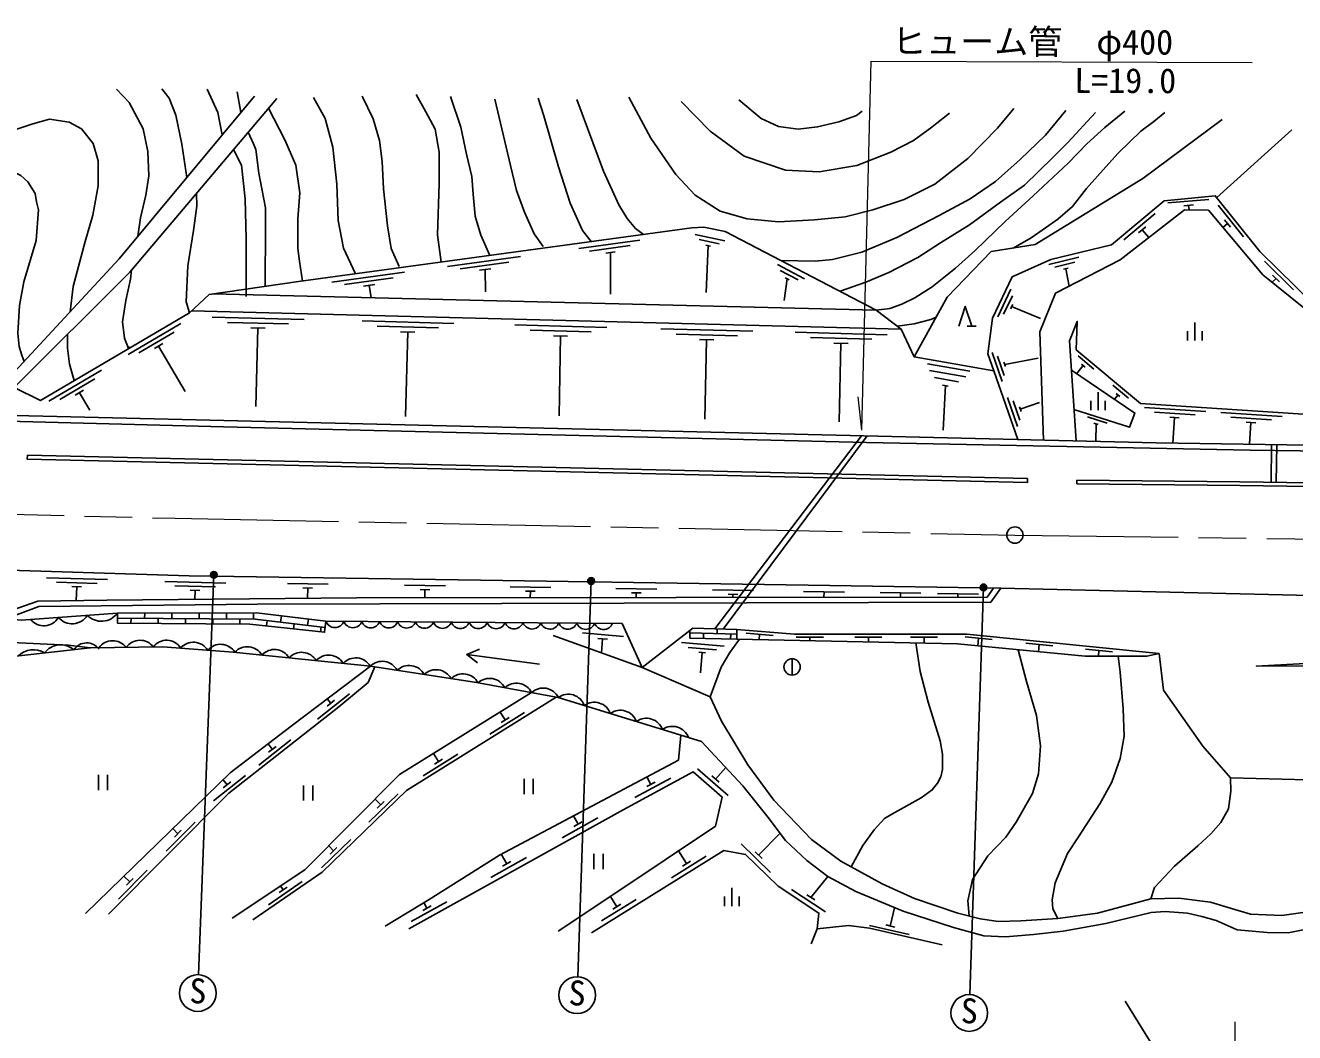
# Model space of a CAD drawing. Units: millimetres at full size, sheet at 1:1000; details may follow other scales. Extents: x 40000 to 680000, y 20000 to 380000.
# Drawn here: x 86818 to 180032, y 244526 to 318500 of the extents above; entities that cross this region are included whole.
import ezdxf
from ezdxf.enums import TextEntityAlignment as Align

# ---------------------------------------------------------------- set-up
doc = ezdxf.new("R2010")
doc.units = ezdxf.units.MM
doc.header["$LTSCALE"] = 1000
doc.linetypes.add('CHAIN', pattern=[18.5, 12, -1.5, 3.5, -1.5])
for name, color, linetype, lineweight in [('M-BGD', 7, 'Continuous', 25), ('M-BGD-EXST', 7, 'Continuous', 25), ('M-BMK', 2, 'CHAIN', 13), ('M-BMK-SRVR', 3, 'Continuous', 25), ('M-STR-HTXT', 7, 'Continuous', 13)]:
    doc.layers.add(name, color=color, linetype=linetype, lineweight=lineweight)
doc.styles.add('ＭＳ ゴシック', font='')
doc.styles.get('ＭＳ ゴシック').set_extended_font_data('MS Gothic')

msp = doc.modelspace()

# ---------------------------------------------------------------- hatches: boundary and pattern name
at = {"layer": 'M-BGD-EXST'}
for points in [[(100877, 278266, -1), (100438, 278027, -0.41421), (100538, 278366, -0.41421)], [(128587, 277815, -1), (128148, 277576, -0.41421), (128248, 277915, -0.41421)], [(157402, 277342, -1), (156963, 277103, -0.41421), (157063, 277442, -0.41421)]]:
    msp.add_hatch(color=256, dxfattribs=at).paths.add_polyline_path(points)

# ---------------------------------------------------------------- linework, layer by layer
at = {"layer": 'M-BGD'}
for p, q in [((102641, 312105), (102364, 313609)), ((174308, 305862), (179833, 310836)), ((173720, 305703), (170730, 305456)), ((172599, 305309), (171901, 305251)), ((172250, 305280), (172277, 304950)), ((176277, 302959), (174407, 305306)), ((169798, 304673), (167499, 302745)), ((175107, 303945), (174759, 303668)), ((175326, 303672), (174889, 304219)), ((138195, 302678), (135995, 303151)), ((169110, 303704), (168573, 303254)), ((168842, 303479), (169315, 302915)), ((131933, 302727), (127474, 302118)), ((131230, 302328), (128258, 301922)), ((137765, 302464), (136299, 302779)), ((137140, 302292), (136798, 302365)), ((136969, 302328), (136809, 298888)), ((123168, 301530), (117817, 300799)), ((122316, 301111), (118749, 300624)), ((130131, 301875), (129438, 301780)), ((129785, 301828), (129781, 298759)), ((164179, 301479), (161991, 300950)), ((163884, 301099), (162426, 300747)), ((179950, 299084), (177809, 301185)), ((114669, 300369), (109319, 299639)), ((120990, 300627), (120157, 300513)), ((120574, 300570), (120604, 298931)), ((144041, 299897), (142045, 300935)), ((143570, 299804), (142239, 300496)), ((163396, 300672), (163056, 300590)), ((163226, 300631), (163483, 299357)), ((178919, 299675), (178419, 300166)), ((113818, 299950), (110251, 299463)), ((112491, 299467), (111659, 299353)), ((112075, 299410), (112201, 298490)), ((142766, 299884), (142552, 298299)), ((142922, 299803), (142611, 299965)), ((178669, 299921), (178389, 299635)), ((149308, 297586), (100557, 298774)), ((159195, 299117), (158225, 297087)), ((159304, 298649), (158657, 297296)), ((99028, 297543), (151144, 296181)), ((159327, 298001), (159176, 297685)), ((159251, 297843), (161367, 296977)), ((98234, 296605), (94355, 294324)), ((107285, 296903), (100538, 297080)), ((106151, 296573), (101653, 296690)), ((118293, 296616), (111546, 296792)), ((129510, 296322), (122762, 296499)), ((172711, 295348), (172711, 296677)), ((97740, 295966), (95154, 294445)), ((104418, 296258), (103368, 296285)), ((103893, 296272), (103742, 290506)), ((117159, 296285), (112661, 296403)), ((115425, 295970), (114376, 295998)), ((114901, 295984), (114739, 289787)), ((128376, 295992), (123878, 296109)), ((126642, 295677), (125593, 295704)), ((126117, 295691), (126011, 289830)), ((140240, 296042), (133493, 296218)), ((139106, 295711), (134608, 295829)), ((150105, 295784), (143357, 295960)), ((148971, 295453), (144472, 295571)), ((155982, 296418), (156649, 296418)), ((156315, 296418), (155982, 296418)), ((172177, 295348), (172177, 296045)), ((173244, 295348), (173244, 296045)), ((96901, 295125), (96297, 294770)), ((96599, 294947), (98557, 291618)), ((137372, 295396), (136323, 295424)), ((136848, 295410), (136720, 289590)), ((147237, 295139), (146187, 295166)), ((146712, 295152), (146589, 289390)), ((156174, 293099), (153072, 293647)), ((157808, 294467), (158552, 292344)), ((158215, 294213), (158711, 292797)), ((158688, 293769), (158804, 293439)), ((158746, 293604), (161193, 294061)), ((165274, 293257), (164126, 294222)), ((92417, 293184), (88538, 290903)), ((155875, 292695), (153216, 293165)), ((164507, 293510), (164011, 292920)), ((164641, 293398), (164373, 293623)), ((91922, 292545), (89336, 291024)), ((155353, 292331), (153581, 292644)), ((154595, 292007), (154182, 292080)), ((154389, 292044), (154209, 288773)), ((167830, 291111), (166681, 292076)), ((91083, 291704), (90480, 291349)), ((90781, 291526), (91542, 290233)), ((158953, 291178), (159688, 289051)), ((159359, 290921), (159849, 289504)), ((165063, 290232), (165063, 290929)), ((165596, 290232), (165596, 291560)), ((166129, 290232), (166129, 290929)), ((167063, 291364), (166794, 291044)), ((167197, 291251), (166929, 291476)), ((159830, 290476), (159945, 290145)), ((159887, 290311), (161305, 290801)), ((173500, 290144), (169009, 290439)), ((172732, 289894), (169738, 290090)), ((179107, 289777), (174617, 290071)), ((166254, 289291), (164825, 289749)), ((165614, 289181), (165281, 289288)), ((165448, 289234), (165435, 287948)), ((171564, 289670), (170866, 289716)), ((171215, 289693), (171093, 287824)), ((178339, 289526), (175345, 289723)), ((177172, 289302), (176473, 289348)), ((176823, 289325), (176719, 287739)), ((137450, 274188), (148219, 288359)), ((148628, 288350), (138067, 274169)), ((178341, 287715), (178301, 284939)), ((178673, 284933), (178715, 287709)), ((86958, 286634), (86965, 286925)), ((160408, 284934), (86958, 286634)), ((160415, 285225), (86965, 286925)), ((160408, 284934), (160415, 285225)), ((164034, 284836), (164037, 285108)), ((92855, 277797), (88357, 277938)), ((92096, 277521), (89097, 277615)), ((90937, 277257), (90237, 277279)), ((90587, 277268), (90555, 276253)), ((101548, 277538), (97049, 277667)), ((100789, 277260), (97790, 277345)), ((99631, 276993), (98931, 277013)), ((99281, 277003), (99262, 276338)), ((109058, 277460), (106058, 277504)), ((107904, 277177), (107204, 277187)), ((107554, 277182), (107543, 276418)), ((117667, 277335), (114667, 277379)), ((116513, 277052), (115813, 277062)), ((116163, 277057), (116154, 276459)), ((125409, 277219), (122410, 277266)), ((124255, 276937), (123555, 276948)), ((123905, 276943), (123898, 276467)), ((133191, 277098), (130191, 277145)), ((140284, 276987), (137285, 277034)), ((146970, 276883), (143970, 276930)), ((145470, 276907), (145464, 276497)), ((132036, 276816), (131336, 276827)), ((131686, 276821), (131681, 276476)), ((139130, 276705), (138430, 276716)), ((138780, 276711), (138776, 276486)), ((152581, 276796), (149582, 276842)), ((151081, 276819), (151077, 276506)), ((156810, 276730), (153811, 276776)), ((155310, 276753), (155307, 276513)), ((95579, 275338), (95576, 274956)), ((97579, 275340), (97576, 274942)), ((99579, 275343), (99576, 274928)), ((101579, 275346), (101576, 274915)), ((103579, 275349), (103576, 274901)), ((105617, 275132), (105563, 274678)), ((94576, 274962), (94574, 274595)), ((96576, 274949), (96574, 274578)), ((98576, 274935), (98574, 274562)), ((100576, 274922), (100574, 274545)), ((102576, 274908), (102573, 274528)), ((104570, 274797), (104521, 274391)), ((106556, 274559), (106510, 274175)), ((107603, 274894), (107548, 274440)), ((108541, 274320), (108498, 273960)), ((108893, 274739), (130647, 274582)), ((135627, 274071), (135614, 273501)), ((137634, 274182), (137622, 273825)), ((130733, 273624), (127744, 273878)), ((129562, 273422), (128864, 273482)), ((129213, 273452), (129125, 272419)), ((138133, 272900), (134994, 273166)), ((135623, 273890), (139056, 273779)), ((136623, 273857), (136610, 273478)), ((138622, 273793), (138610, 273431)), ((141738, 273700), (139745, 273860)), ((140741, 273780), (140710, 273385)), ((145433, 273576), (143433, 273576)), ((144433, 273576), (144433, 273307)), ((149728, 273576), (147728, 273576)), ((148728, 273576), (148728, 273216)), ((153814, 273576), (151814, 273576)), ((152814, 273576), (152814, 273130)), ((157820, 273386), (155830, 273588)), ((156825, 273487), (156768, 272932)), ((162278, 272934), (160288, 273136)), ((119227, 272307), (120027, 271690)), ((137584, 272646), (135492, 272822)), ((136757, 272414), (136269, 272456)), ((136513, 272435), (136387, 270940)), ((161283, 273035), (161228, 272497)), ((166660, 272489), (164670, 272691)), ((165665, 272590), (165622, 272166)), ((143127, 271980), (143127, 270780)), ((108261, 267553), (110619, 269408)), ((108979, 268500), (109530, 268933)), ((109255, 268716), (108993, 269049)), ((120938, 266438), (123483, 268027)), ((122051, 267487), (121689, 268066)), ((121755, 267301), (122348, 267672)), ((103958, 264171), (106316, 266025)), ((104952, 265334), (104636, 265736)), ((104677, 265117), (105227, 265550)), ((116042, 263380), (118587, 264969)), ((117155, 264429), (116784, 265024)), ((116859, 264244), (117452, 264614)), ((136177, 263901), (138443, 261935)), ((137507, 263145), (138250, 264001)), ((92189, 263455), (92189, 262337)), ((92855, 263455), (92855, 262337)), ((100636, 261559), (102994, 263413)), ((101629, 262722), (101333, 263099)), ((101354, 262505), (101904, 262938)), ((123437, 263163), (123437, 262045)), ((124104, 263163), (124104, 262045)), ((131586, 261783), (134225, 263210)), ((132455, 262594), (133071, 262927)), ((132763, 262760), (132465, 263311)), ((137243, 263374), (137771, 262915)), ((107253, 262680), (107253, 261562)), ((107920, 262680), (107920, 261562)), ((112046, 259987), (114201, 262075)), ((112915, 261246), (112499, 261675)), ((112663, 261003), (113166, 261490)), ((126246, 258836), (128870, 260291)), ((127412, 259826), (127067, 260448)), ((97164, 257860), (99280, 259987)), ((98009, 259135), (97636, 259506)), ((97762, 258887), (98256, 259383)), ((127106, 259656), (127719, 259995)), ((140668, 257561), (142239, 259166)), ((108576, 256626), (110731, 258713)), ((109445, 257885), (109093, 258248)), ((139386, 258395), (141530, 256297)), ((109193, 257641), (109696, 258128)), ((121004, 255928), (123628, 257384)), ((122171, 256918), (121771, 257638)), ((128572, 257657), (128572, 256539)), ((129239, 257657), (129239, 256539)), ((134257, 255900), (136807, 257480)), ((135374, 256945), (134792, 257885)), ((140418, 257805), (140918, 257316)), ((93646, 254321), (95761, 256448)), ((121865, 256749), (122477, 257088)), ((135077, 256761), (135672, 257129)), ((94490, 255596), (94056, 256028)), ((94244, 255348), (94737, 255844)), ((104675, 253920), (107151, 255614)), ((144499, 254459), (145748, 255987)), ((105455, 254817), (106032, 255212)), ((105743, 255015), (105552, 255295)), ((130252, 253770), (129784, 254526)), ((138162, 253821), (138162, 254518)), ((138695, 253821), (138695, 255149)), ((139229, 253821), (139229, 254518)), ((143079, 255029), (145589, 253386)), ((144206, 254650), (144791, 254267)), ((115138, 252675), (117762, 254130)), ((115998, 253495), (116611, 253835)), ((116304, 253665), (116077, 254074)), ((129135, 252725), (131685, 254305)), ((129955, 253586), (130550, 253955)), ((150340, 252354), (150651, 253697)), ((148811, 252400), (151734, 251724)), ((149999, 252433), (150681, 252275)), ((174724, 235384), (167586, 246837))]:
    msp.add_line(p, q, dxfattribs=at)
for points in [[(163981, 287983), (163492, 295324), (164065, 296755), (164000, 294674), (168703, 290725), (185168, 289645), (186302, 289346), (197718, 294489), (209894, 294486), (227325, 295486), (240679, 297890), (257163, 302236), (286662, 311271), (307419, 311436), (315941, 312229), (318064, 312713), (324188, 313725), (330509, 314444), (335594, 314869), (346381, 315030), (349268, 316401), (352528, 314381), (349486, 314558), (347024, 313559)], [(83693, 292310), (85418, 292387), (93699, 301366), (103647, 313313)], [(93509, 313814), (94447, 312845), (95471, 310906), (95813, 309228), (95876, 307457), (95673, 306025), (95279, 304363), (95083, 303027)], [(98673, 307339), (98311, 309774), (97873, 311897), (97382, 313164), (96838, 313846)], [(100168, 313826), (100957, 312099), (101263, 310450)], [(111542, 313291), (112363, 311631), (112814, 310040), (113029, 308498), (113122, 306497), (113419, 303775), (113686, 302125), (114271, 300803)], [(117358, 301120), (117089, 303115), (117201, 306881), (117208, 309201), (116911, 310881), (116222, 312143), (115515, 313414)], [(120939, 301609), (120263, 303091), (119850, 304479), (119699, 306101), (119609, 307390), (119216, 309050), (118803, 311024), (118038, 313280)], [(159408, 312405), (158220, 310950), (156031, 308722), (153599, 306830), (151351, 305717), (149044, 304942), (147015, 304445), (144767, 304227), (142121, 304068), (139834, 304286), (137838, 304848), (136008, 306020), (134594, 307556), (132744, 310219), (131132, 313220)], [(353853, 311767), (346963, 312361), (337027, 312311), (329092, 311740), (319595, 310679), (308848, 308518), (299102, 306207), (285872, 302514), (273665, 299013), (260874, 295200), (254008, 293396), (244842, 291076), (238208, 289765), (230711, 288565), (224067, 287774), (213531, 287083), (201683, 286932), (185981, 287185), (176762, 287310), (148587, 287863), (101359, 289010), (68654, 289873)], [(105278, 313141), (94478, 300372), (86004, 291915), (87925, 290961), (98876, 297401), (100309, 298738), (106877, 299689), (135765, 303633), (136652, 303670), (138207, 303359), (149308, 297586), (151144, 296181), (152081, 294163), (157952, 293127)], [(104662, 312413), (105863, 310086), (106687, 308234), (106975, 306212), (106831, 304298), (106824, 302112), (106959, 301182), (107158, 299727)], [(111070, 300261), (110190, 302136), (109778, 304175), (109696, 306834), (109387, 309553), (108831, 311652), (107986, 313195)], [(121287, 313085), (122436, 308211), (122885, 306372), (123464, 304774), (124173, 303186), (124842, 302259)], [(128381, 302625), (127721, 303437), (126832, 305442), (125963, 308122), (124904, 311849), (124474, 313165)], [(127309, 313059), (129278, 307788), (130400, 305312), (131009, 304325), (131618, 303587), (132209, 303147)], [(134974, 312905), (137097, 310733), (139615, 308905), (142645, 307862), (145112, 307745), (147868, 308217), (150380, 309192), (152031, 310037), (153280, 310950), (154686, 312050)], [(139222, 313023), (140854, 311658), (142122, 311069), (143567, 310873), (144993, 311049), (146561, 311424), (147859, 311876), (148272, 312190)], [(90097, 297460), (90337, 299313), (91212, 302631), (91778, 304553), (92162, 306709), (92152, 308555), (91788, 309826), (90946, 310902), (90028, 311403), (88588, 311605), (87362, 311265), (85822, 310762), (83796, 309590), (82344, 308576), (80411, 306920), (78660, 305117), (77047, 303857), (74945, 302385), (72586, 301275), (71007, 300828), (69194, 300700), (67533, 300749)], [(163228, 312258), (161745, 310436), (159871, 308659), (158055, 307038), (156209, 305758), (153925, 304548), (150812, 302928), (148244, 301845), (146095, 301308), (144817, 301181), (143579, 301210), (142290, 301236)], [(146648, 298969), (148529, 299637), (150236, 300359), (152354, 301463), (154013, 302535), (156143, 303856), (158437, 305516), (160193, 306773), (162273, 308806), (163385, 309887), (165396, 312094)], [(167553, 312199), (166099, 311001), (164773, 309812), (163396, 308377), (160838, 305974), (158767, 304089), (156571, 301971), (155126, 300663), (153407, 299295), (152129, 298486), (151192, 298028), (150295, 297697), (149308, 297586)], [(152081, 294163), (154523, 298543), (157744, 301886), (160967, 302412), (168887, 307247), (174707, 311576)], [(159355, 302149), (160683, 302891), (161737, 303632), (162644, 304266), (163708, 305203), (164753, 306531), (166159, 308103), (167066, 309126), (168727, 310740), (169682, 311432), (170502, 312104)], [(104438, 299336), (104461, 303750), (104441, 305106), (103959, 307640), (103739, 309388), (103561, 309806), (103182, 310663)], [(353569, 309500), (342503, 309576), (331714, 309017), (321098, 307955), (310635, 306322), (302677, 304687), (297896, 303455), (284484, 299482), (255707, 290878), (246425, 288577), (240133, 287271), (233983, 286288), (227210, 285484), (220102, 284777), (210884, 284406), (196763, 284406), (176003, 284699), (164034, 284836)], [(353571, 309773), (342497, 309849), (331694, 309289), (321063, 308226), (310587, 306590), (302615, 304953), (297823, 303718), (284406, 299744), (255635, 291141), (246365, 288843), (240084, 287539), (233946, 286558), (227180, 285755), (220083, 285049), (210879, 284678), (196765, 284678), (176006, 284971), (164037, 285108)], [(102101, 309385), (102692, 308224), (102966, 305756), (103030, 302802), (103040, 298601)], [(73040, 298988), (74657, 299707), (76087, 300655), (77678, 302130), (80069, 304467), (82194, 306517), (83549, 307295), (85000, 307785), (85917, 307753), (86493, 307476), (87005, 307018), (87527, 306155), (87634, 305537), (87783, 304962), (87598, 302698), (86708, 299656), (86397, 297931), (86257, 295895), (86365, 294911), (86547, 294291), (86737, 293817)], [(98876, 297401), (98614, 298189), (98752, 300834), (99176, 303430), (99419, 305230), (99378, 306166)], [(159696, 288085), (157952, 293127), (157505, 294381), (157836, 296989), (159294, 300040), (162120, 301299), (166580, 302376), (170450, 305622), (174206, 305989), (177468, 301896), (182745, 296720), (184348, 294075), (185168, 289645), (183895, 293793), (180698, 297748), (177709, 300191), (173695, 304921), (171933, 304958), (167230, 301289), (162477, 298839), (161326, 295996), (161585, 288040)], [(68654, 290261), (169860, 287842), (205061, 287314), (211718, 287403), (218036, 287737), (224402, 288197), (229887, 288828), (242855, 291169), (254148, 293864), (282393, 301980), (293738, 305249)], [(94414, 294906), (94387, 294761), (94103, 295526), (93939, 296717), (94191, 298299), (94541, 299852), (94620, 300540)], [(155376, 296418), (155845, 297856), (156315, 296418)], [(150838, 296415), (152080, 296590), (153307, 296910), (153708, 297082)], [(90388, 292409), (90058, 293622), (89922, 294804), (89910, 295814)], [(163636, 293173), (168304, 290027), (167899, 288990), (163827, 290298)], [(80400, 263799), (76465, 275416), (76472, 277850), (77040, 278748), (98844, 278063), (121884, 277728), (145896, 277354), (158453, 277158), (199823, 276183), (215858, 276281), (223662, 276999), (234688, 278327), (238493, 279040)], [(170077, 272363), (170405, 269689), (173292, 265557), (175327, 263246), (180990, 263100), (186113, 264489), (188278, 266807), (188416, 271458), (177215, 271443), (188949, 272082), (195227, 270730), (201733, 269659), (206101, 269171), (207368, 269171), (209237, 269309), (214891, 271444), (227094, 275486), (238426, 278887), (238493, 279040)], [(157924, 277166), (157451, 276517), (134622, 276480), (111141, 276453), (92796, 276276), (87724, 276225), (84365, 275044)], [(85446, 274929), (87797, 275826), (103858, 275984), (157716, 276150), (158453, 277158)], [(78744, 275637), (86508, 274817), (93580, 275335)], [(93576, 274969), (103705, 274900), (108838, 274285)], [(130647, 274582), (132118, 271339), (135845, 274240)], [(135845, 274240), (139056, 274137), (139056, 273420), (135614, 273501)], [(139056, 274137), (143295, 273797), (155963, 273797), (170077, 272363), (169189, 272178), (164649, 272163), (155263, 273079), (139056, 273420)], [(181675, 253505), (179100, 253126), (176789, 253214), (175408, 253653), (173852, 254117), (171518, 254405), (169480, 254342), (168200, 254004), (165561, 253301), (162633, 252899), (159923, 252724), (158279, 252686), (156948, 252887), (155291, 253301), (152124, 254383), (149737, 255465), (146712, 257107), (144563, 258717), (141788, 261593), (139867, 264205), (137945, 267408), (137117, 269188), (132118, 271339), (125572, 273701)], [(137117, 269188), (137923, 271361), (138554, 272434), (139261, 273416)], [(152204, 273143), (152538, 271047), (153108, 268797), (153999, 265965), (154163, 264971), (154163, 263856), (154038, 263314), (153796, 262844), (153421, 262353), (152614, 261780), (150444, 260570), (149909, 260255), (149161, 259412), (148331, 258273), (147474, 256693)], [(91577, 272781), (96916, 272868), (102089, 272476), (112156, 271440), (119948, 270230), (125944, 269144), (136472, 265898)], [(124570, 271590), (119227, 272307), (120162, 272692)], [(159728, 272643), (160343, 270311), (161082, 267823), (161362, 265577), (161229, 263522), (160770, 262086), (159588, 259974), (158834, 258880), (157504, 257521), (156374, 255767), (156031, 254217), (156119, 253094)], [(112156, 271440), (106340, 267043), (101848, 263599), (91229, 253281)], [(92932, 253224), (101759, 262102), (109848, 268461), (111991, 270244), (112487, 271388)], [(162633, 252899), (162282, 253606), (162214, 254273), (162447, 255526), (163348, 257673), (164166, 258905), (165727, 261322), (166606, 262929), (167229, 264656), (167514, 266308), (167439, 268306), (167229, 271001), (167064, 272171)], [(123995, 269497), (114289, 263476), (107347, 256492), (102014, 252935)], [(103524, 252815), (108616, 256300), (114814, 262305), (125806, 269169)], [(113233, 252346), (116468, 254311), (121625, 257561), (134780, 264539), (134963, 266364)], [(181523, 252246), (179556, 251860), (178011, 251871), (175811, 252069), (174263, 252764), (173214, 253062), (172176, 253293), (170531, 253426), (169505, 253348), (166169, 252544), (163028, 251978), (160858, 251733), (158800, 251566), (157206, 251645), (154970, 252256), (151272, 253437), (147818, 254886), (145748, 255987), (144201, 257157), (142642, 258626), (141374, 260327), (139509, 262657), (136472, 265898)], [(114979, 252156), (130728, 260891), (135869, 263670), (137992, 261827), (137490, 259696), (130111, 254743), (125951, 251989)], [(169480, 254342), (169746, 255183), (171202, 256740), (172934, 258237), (173888, 259134), (174617, 259959), (175167, 260967), (175352, 262258), (175327, 263246)], [(128389, 251866), (138116, 257895), (139704, 257612), (142097, 255270), (145100, 253303), (144977, 252159), (144526, 251039)], [(144977, 252159), (147280, 252397), (148807, 252204), (154142, 250970)]]:
    msp.add_lwpolyline(points, dxfattribs=at)
for points in [[(93580, 275335), (103803, 275350), (108893, 274739), (108795, 273928), (103305, 274522), (93573, 274603)], [(78431, 254517), (78364, 255787), (78577, 257956), (79133, 259881), (79895, 261681), (80698, 263057), (81645, 266665), (81637, 269652), (82192, 271936), (82154, 273346), (89975, 272980), (91577, 272781), (84352, 271979), (84100, 270837), (82623, 265705), (80291, 260271), (78647, 254529)]]:
    msp.add_lwpolyline(points, close=True, dxfattribs=at)
msp.add_circle((143127, 271380), 600, dxfattribs=at)
for centre, radius, start, end in [((88179, 275636), 1233, 218.4663, 329.90309), ((90250, 275870), 1317, 220.30835, 328.06102), ((92405, 276189), 1452, 224.41671, 323.95268), ((109552, 274974), 700, 199.5856, 339.5856), ((110868, 274964), 700, 199.5856, 339.5856), ((112183, 274955), 700, 199.5856, 339.5856), ((113499, 274945), 700, 199.5856, 339.5856), ((114814, 274936), 700, 199.5856, 339.5856), ((116130, 274926), 700, 199.5856, 339.5856), ((117445, 274917), 700, 199.5856, 339.5856), ((118761, 274907), 700, 199.5856, 339.5856), ((120077, 274898), 700, 199.5856, 339.5856), ((121392, 274888), 700, 199.5856, 339.5856), ((122708, 274879), 700, 199.5856, 339.5856), ((124023, 274869), 700, 199.5856, 339.5856), ((125339, 274860), 700, 199.5856, 339.5856), ((126654, 274850), 700, 199.5856, 339.5856), ((127970, 274841), 700, 199.5856, 339.5856), ((129286, 274831), 700, 199.5856, 339.5856), ((91321, 272020), 1130, 36.31099, 146.16632), ((93233, 272060), 1249, 37.73121, 144.13727), ((95232, 272093), 1249, 37.73121, 144.13727), ((97189, 272143), 1203, 31.36664, 143.62618), ((99157, 271948), 1249, 32.45898, 138.86505), ((87398, 271093), 1553, 57.92855, 134.73581), ((89415, 271521), 1486, 49.33119, 143.33317), ((101151, 271797), 1249, 32.45898, 138.86505), ((103123, 271618), 1249, 30.92017, 137.32623), ((105112, 271413), 1249, 30.92017, 137.32623), ((107102, 271208), 1249, 30.92017, 137.32623), ((109091, 271003), 1249, 30.92017, 137.32623), ((111081, 270798), 1249, 30.92017, 137.32623), ((113025, 270548), 1249, 27.97079, 134.37685), ((115002, 270241), 1249, 27.97079, 134.37685), ((116978, 269934), 1249, 27.97079, 134.37685), ((118954, 269627), 1249, 27.97079, 134.37685), ((120907, 269296), 1249, 26.52928, 132.93534), ((122875, 268939), 1249, 26.52928, 132.93534), ((124843, 268583), 1249, 26.52928, 132.93534), ((126695, 268129), 1249, 19.6649, 126.07096), ((128607, 267540), 1249, 19.6649, 126.07096), ((130518, 266951), 1249, 19.6649, 126.07096), ((132429, 266362), 1249, 19.6649, 126.07096), ((134340, 265773), 1249, 19.6649, 126.07096)]:
    msp.add_arc(centre, radius, start, end, dxfattribs=at)
at = {"layer": 'M-BGD-EXST'}
for p, q in [((100657, 278147), (99535, 248782)), ((128367, 277696), (127380, 248630)), ((157182, 277223), (156183, 247318))]:
    msp.add_line(p, q, dxfattribs=at)
for centre, radius in [((100657, 278147), 250), ((128367, 277696), 250), ((157182, 277223), 250), ((99483, 247433), 1350), ((127334, 247281), 1350), ((156138, 245969), 1350)]:
    msp.add_circle(centre, radius, dxfattribs=at)
at = {"layer": 'M-BMK'}
msp.add_lwpolyline([(59175, 283279), (97816, 282299), (159486, 281071), (196247, 280571), (208604, 280709), (221057, 281219), (226752, 281757), (237989, 283280), (245837, 284841), (258558, 287996), (266252, 290213), (288574, 297012), (303214, 301108), (309537, 302606), (315333, 303798), (324655, 305237), (332439, 305934), (340963, 306302), (352372, 306031), (356408, 305798)], dxfattribs=at)
at = {"layer": 'M-BMK-SRVR'}
msp.add_circle((159486, 281071), 600, dxfattribs=at)
at = {"layer": 'M-STR-HTXT'}
for p, q in [((148254, 288780), (147974, 291219)), ((175664, 237384), (175664, 245309))]:
    msp.add_line(p, q, dxfattribs=at)
msp.add_lwpolyline([(148254, 288780), (148940, 315882), (176913, 315779)], dxfattribs=at)

# ---------------------------------------------------------------- texts
at = {"layer": 'M-BGD-EXST', "style": 'ＭＳ ゴシック'}
for p in [(98828, 246140), (126679, 245988), (155483, 244676)]:
    msp.add_text('S', height=1833, rotation=358.508, dxfattribs=at).set_placement(p, align=Align.BOTTOM_LEFT)
at = {"layer": 'M-STR-HTXT', "style": 'ＭＳ ゴシック'}
for s, p in [('ヒューム管\u3000φ400', (150464, 315876)), ('L=19.0', (163847, 312998))]:
    msp.add_text(s, height=1833, rotation=359.79, dxfattribs=at).set_placement(p, align=Align.BOTTOM_LEFT)

doc.saveas('drawing.dxf')
